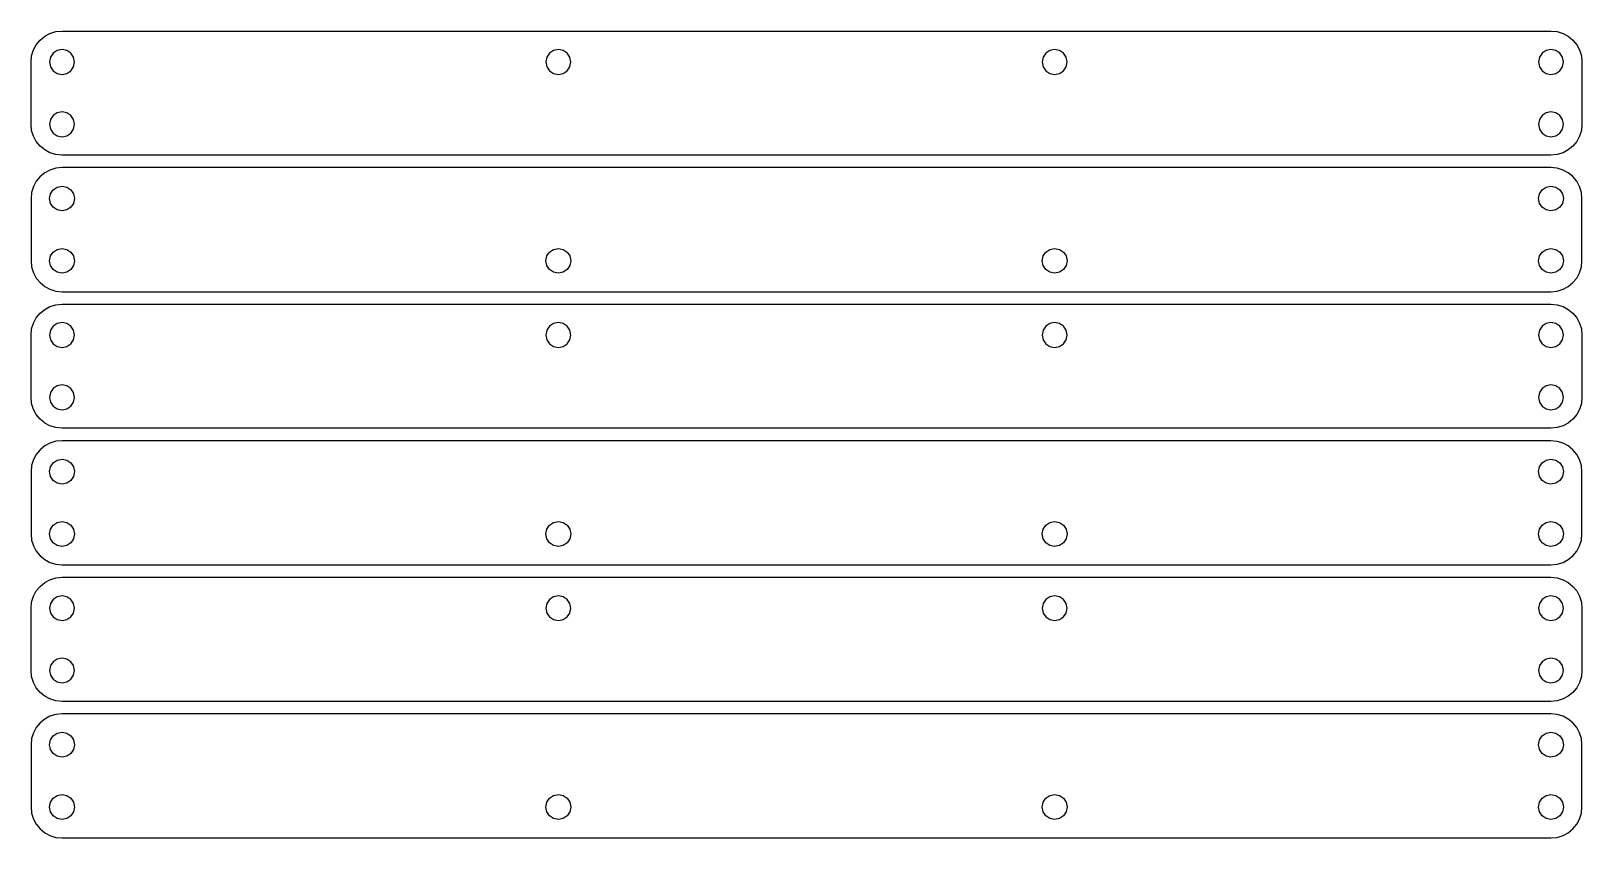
# Model space of a CAD drawing. Extents: x -2300 to 2026, y -6513 to 1502.
# Drawn here: x -2162.7 to -1912.7, y 213 to 343 of the extents above; entities that cross this region are included whole.
import ezdxf

# ---------------------------------------------------------------- set-up
doc = ezdxf.new("R2010")
doc.units = 0

msp = doc.modelspace()

# ---------------------------------------------------------------- linework, layer by layer
at = {"layer": 'Layer 1'}
for p, q in [((-2160.479156, 342.173558), (-2159.629624, 342.633565)), ((-2159.629624, 342.633565), (-2158.689853, 342.924101)), ((-2158.689853, 342.924101), (-2157.67965, 343.02535)), ((-2157.67965, 343.02535), (-1917.68, 343.025)), ((-1917.68, 343.025), (-1916.669797, 342.923751)), ((-1916.669797, 342.923751), (-1915.730026, 342.633215)), ((-1915.730026, 342.633215), (-1914.880494, 342.173208)), ((-2162.288252, 339.974865), (-2161.828277, 340.824392)), ((-2161.828277, 340.824392), (-2161.218642, 341.563895)), ((-2161.218642, 341.563895), (-2160.479156, 342.173558)), ((-2157.68, 340.04349), (-2158.458284, 339.886295)), ((-2156.901554, 339.886446), (-2157.68, 340.04349)), ((-2077.6796, 340.04349), (-2078.457966, 339.886295)), ((-2076.901154, 339.886446), (-2077.6796, 340.04349)), ((-1997.68, 340.04349), (-1998.458166, 339.886295)), ((-1996.901404, 339.886446), (-1997.68, 340.04349)), ((-1917.6799, 340.04349), (-1918.45811, 339.886295)), ((-1916.901304, 339.886446), (-1917.6799, 340.04349)), ((-1914.880494, 342.173208), (-1914.141007, 341.563545)), ((-1914.141007, 341.563545), (-1913.531373, 340.824042)), ((-1913.531373, 340.824042), (-1913.071398, 339.974515)), ((-2162.68035, 328.02556), (-2162.68, 338.025)), ((-2162.68, 338.025), (-2162.578762, 339.035129)), ((-2162.578762, 339.035129), (-2162.288252, 339.974865)), ((-2159.522228, 338.821912), (-2159.67945, 338.04351)), ((-2159.67945, 338.04351), (-2159.522375, 337.265148)), ((-2159.093766, 339.457638), (-2159.522228, 338.821912)), ((-2158.458284, 339.886295), (-2159.093766, 339.457638)), ((-2156.265736, 339.457837), (-2156.901554, 339.886446)), ((-2155.836987, 338.822061), (-2156.265736, 339.457837)), ((-2155.67975, 338.04351), (-2155.836987, 338.822061)), ((-2155.836841, 337.265035), (-2155.67975, 338.04351)), ((-2079.522275, 338.821912), (-2079.67958, 338.04351)), ((-2079.67958, 338.04351), (-2079.522422, 337.265148)), ((-2079.093631, 339.457638), (-2079.522275, 338.821912)), ((-2078.457966, 339.886295), (-2079.093631, 339.457638)), ((-2076.265336, 339.457837), (-2076.901154, 339.886446)), ((-2075.836587, 338.822061), (-2076.265336, 339.457837)), ((-2075.67935, 338.04351), (-2075.836587, 338.822061)), ((-2075.836441, 337.265035), (-2075.67935, 338.04351)), ((-1999.522081, 338.821912), (-1999.67919, 338.04351)), ((-1999.67919, 338.04351), (-1999.522156, 337.265148)), ((-1999.093632, 339.457638), (-1999.522081, 338.821912)), ((-1998.458166, 339.886295), (-1999.093632, 339.457638)), ((-1996.265508, 339.457837), (-1996.901404, 339.886446)), ((-1995.836731, 338.822061), (-1996.265508, 339.457837)), ((-1995.67949, 338.04351), (-1995.836731, 338.822061)), ((-1995.836579, 337.265035), (-1995.67949, 338.04351)), ((-1919.522314, 338.821912), (-1919.67962, 338.04351)), ((-1919.67962, 338.04351), (-1919.522466, 337.265148)), ((-1919.093696, 339.457638), (-1919.522314, 338.821912)), ((-1918.45811, 339.886295), (-1919.093696, 339.457638)), ((-1916.265408, 339.457837), (-1916.901304, 339.886446)), ((-1915.836631, 338.822061), (-1916.265408, 339.457837)), ((-1915.67939, 338.04351), (-1915.836631, 338.822061)), ((-1915.836479, 337.265035), (-1915.67939, 338.04351)), ((-1913.071398, 339.974515), (-1912.780888, 339.034779)), ((-1912.780888, 339.034779), (-1912.67965, 338.02465)), ((-1912.67965, 338.02465), (-1912.68, 328.025)), ((-2159.522375, 337.265148), (-2159.093961, 336.629511)), ((-2159.093961, 336.629511), (-2158.45843, 336.200944)), ((-2158.45843, 336.200944), (-2157.68, 336.04379)), ((-2157.68, 336.04379), (-2156.901409, 336.200907)), ((-2157.68, 336.04379), (-2157.68, 336.04379)), ((-2156.901409, 336.200907), (-2156.265541, 336.629412)), ((-2156.265541, 336.629412), (-2155.836841, 337.265035)), ((-2079.522422, 337.265148), (-2079.093827, 336.629511)), ((-2079.093827, 336.629511), (-2078.458113, 336.200944)), ((-2078.458113, 336.200944), (-2077.6796, 336.04379)), ((-2077.6796, 336.04379), (-2076.901009, 336.200907)), ((-2077.6796, 336.04379), (-2077.6796, 336.04379)), ((-2076.901009, 336.200907), (-2076.265141, 336.629412)), ((-2076.265141, 336.629412), (-2075.836441, 337.265035)), ((-1999.522156, 337.265148), (-1999.093833, 336.629511)), ((-1999.093833, 336.629511), (-1998.458391, 336.200944)), ((-1998.458391, 336.200944), (-1997.68, 336.04379)), ((-1997.68, 336.04379), (-1996.901253, 336.200907)), ((-1997.68, 336.04379), (-1997.68, 336.04379)), ((-1996.901253, 336.200907), (-1996.265306, 336.629412)), ((-1996.265306, 336.629412), (-1995.836579, 337.265035)), ((-1919.522466, 337.265148), (-1919.093899, 336.629511)), ((-1919.093899, 336.629511), (-1918.458263, 336.200944)), ((-1918.458263, 336.200944), (-1917.6799, 336.04379)), ((-1917.6799, 336.04379), (-1916.901153, 336.200907)), ((-1917.6799, 336.04379), (-1917.6799, 336.04379)), ((-1916.901153, 336.200907), (-1916.265206, 336.629412)), ((-1916.265206, 336.629412), (-1915.836479, 337.265035)), ((-2157.68, 330.00729), (-2158.458284, 329.850136)), ((-2156.901554, 329.850245), (-2157.68, 330.00729)), ((-1917.68, 330.00729), (-1918.45821, 329.850136)), ((-1916.901404, 329.850245), (-1917.68, 330.00729)), ((-2162.579101, 327.015465), (-2162.68035, 328.02556)), ((-2159.522228, 328.785933), (-2159.67945, 328.00757)), ((-2159.67945, 328.00757), (-2159.522375, 327.229094)), ((-2159.093766, 329.421569), (-2159.522228, 328.785933)), ((-2158.458284, 329.850136), (-2159.093766, 329.421569)), ((-2156.265736, 329.421666), (-2156.901554, 329.850245)), ((-2155.836987, 328.785969), (-2156.265736, 329.421666)), ((-2155.67975, 328.00757), (-2155.836987, 328.785969)), ((-2155.836841, 327.228945), (-2155.67975, 328.00757)), ((-1919.522414, 328.785933), (-1919.67972, 328.00757)), ((-1919.67972, 328.00757), (-1919.522566, 327.229094)), ((-1919.093796, 329.421569), (-1919.522414, 328.785933)), ((-1918.45821, 329.850136), (-1919.093796, 329.421569)), ((-1916.265508, 329.421666), (-1916.901404, 329.850245)), ((-1915.836731, 328.785969), (-1916.265508, 329.421666)), ((-1915.67949, 328.00757), (-1915.836731, 328.785969)), ((-1915.836579, 327.228945), (-1915.67949, 328.00757)), ((-1912.68, 328.025), (-1912.781238, 327.014905)), ((-2162.288565, 326.075819), (-2162.579101, 327.015465)), ((-2161.828558, 325.226418), (-2162.288565, 326.075819)), ((-2161.218895, 324.48706), (-2161.828558, 325.226418)), ((-2159.522375, 327.229094), (-2159.093961, 326.593441)), ((-2159.093961, 326.593441), (-2158.45843, 326.164858)), ((-2158.45843, 326.164858), (-2157.68, 326.00759)), ((-2157.68, 326.00759), (-2156.901409, 326.164711)), ((-2157.68, 326.00759), (-2157.68, 326.00759)), ((-2156.901409, 326.164711), (-2156.265541, 326.593244)), ((-2156.265541, 326.593244), (-2155.836841, 327.228945)), ((-1919.522566, 327.229094), (-1919.093999, 326.593441)), ((-1919.093999, 326.593441), (-1918.458363, 326.164858)), ((-1918.458363, 326.164858), (-1917.68, 326.00759)), ((-1917.68, 326.00759), (-1916.901253, 326.164711)), ((-1917.68, 326.00759), (-1917.68, 326.00759)), ((-1916.901253, 326.164711), (-1916.265306, 326.593244)), ((-1916.265306, 326.593244), (-1915.836579, 327.228945)), ((-1913.531723, 325.225858), (-1914.141358, 324.4865)), ((-1913.071748, 326.075259), (-1913.531723, 325.225858)), ((-1912.781238, 327.014905), (-1913.071748, 326.075259)), ((-2160.479392, 323.877542), (-2161.218895, 324.48706)), ((-2159.629865, 323.417661), (-2160.479392, 323.877542)), ((-2158.690129, 323.127215), (-2159.629865, 323.417661)), ((-2157.68, 323.026), (-2158.690129, 323.127215)), ((-1917.68035, 323.02544), (-2157.68, 323.026)), ((-1916.670147, 323.126655), (-1917.68035, 323.02544)), ((-1915.730376, 323.417101), (-1916.670147, 323.126655)), ((-1914.880844, 323.876982), (-1915.730376, 323.417101)), ((-1914.141358, 324.4865), (-1914.880844, 323.876982)), ((-2160.479392, 320.174458), (-2161.218895, 319.56494)), ((-2159.629865, 320.634339), (-2160.479392, 320.174458)), ((-2158.690129, 320.924785), (-2159.629865, 320.634339)), ((-2157.68, 321.026), (-2158.690129, 320.924785)), ((-1917.68035, 321.02556), (-2157.68, 321.026)), ((-1916.670147, 320.924345), (-1917.68035, 321.02556)), ((-1915.730376, 320.633899), (-1916.670147, 320.924345)), ((-1914.880844, 320.174018), (-1915.730376, 320.633899)), ((-1914.141358, 319.5645), (-1914.880844, 320.174018)), ((-2162.288565, 317.976181), (-2162.579101, 317.036535)), ((-2161.828558, 318.825582), (-2162.288565, 317.976181)), ((-2161.218895, 319.56494), (-2161.828558, 318.825582)), ((-2159.093961, 317.458559), (-2158.45843, 317.887142)), ((-2158.45843, 317.887142), (-2157.68, 318.04441)), ((-2157.68, 318.04441), (-2156.901409, 317.887289)), ((-2157.68, 318.04441), (-2157.68, 318.04441)), ((-2156.901409, 317.887289), (-2156.265541, 317.458756)), ((-1919.093999, 317.458559), (-1918.458363, 317.887142)), ((-1918.458363, 317.887142), (-1917.68, 318.04441)), ((-1917.68, 318.04441), (-1916.901253, 317.887289)), ((-1917.68, 318.04441), (-1917.68, 318.04441)), ((-1916.901253, 317.887289), (-1916.265306, 317.458756)), ((-1913.531723, 318.825142), (-1914.141358, 319.5645)), ((-1913.071748, 317.975741), (-1913.531723, 318.825142)), ((-1912.781238, 317.036095), (-1913.071748, 317.975741)), ((-2162.579101, 317.036535), (-2162.68035, 316.02644)), ((-2162.68035, 316.02644), (-2162.68, 306.026)), ((-2159.67945, 316.04443), (-2159.522375, 316.822906)), ((-2159.522228, 315.266067), (-2159.67945, 316.04443)), ((-2159.522375, 316.822906), (-2159.093961, 317.458559)), ((-2159.093766, 314.630431), (-2159.522228, 315.266067)), ((-2155.836987, 315.266031), (-2156.265736, 314.630334)), ((-2156.265541, 317.458756), (-2155.836841, 316.823055)), ((-2155.67975, 316.04443), (-2155.836987, 315.266031)), ((-2155.836841, 316.823055), (-2155.67975, 316.04443)), ((-1919.67972, 316.04443), (-1919.522566, 316.822906)), ((-1919.522414, 315.266067), (-1919.67972, 316.04443)), ((-1919.522566, 316.822906), (-1919.093999, 317.458559)), ((-1919.093796, 314.630431), (-1919.522414, 315.266067)), ((-1915.836731, 315.266031), (-1916.265508, 314.630334)), ((-1916.265306, 317.458756), (-1915.836579, 316.823055)), ((-1915.67949, 316.04443), (-1915.836731, 315.266031)), ((-1915.836579, 316.823055), (-1915.67949, 316.04443)), ((-1912.68, 316.026), (-1912.781238, 317.036095)), ((-1912.67965, 306.02635), (-1912.68, 316.026)), ((-2158.458284, 314.201864), (-2159.093766, 314.630431)), ((-2157.68, 314.04471), (-2158.458284, 314.201864)), ((-2156.901554, 314.201755), (-2157.68, 314.04471)), ((-2156.265736, 314.630334), (-2156.901554, 314.201755)), ((-1918.45821, 314.201864), (-1919.093796, 314.630431)), ((-1917.68, 314.04471), (-1918.45821, 314.201864)), ((-1916.901404, 314.201755), (-1917.68, 314.04471)), ((-1916.265508, 314.630334), (-1916.901404, 314.201755)), ((-2159.093961, 307.422489), (-2158.45843, 307.851056)), ((-2158.45843, 307.851056), (-2157.68, 308.00821)), ((-2157.68, 308.00821), (-2156.901409, 307.851093)), ((-2157.68, 308.00821), (-2157.68, 308.00821)), ((-2156.901409, 307.851093), (-2156.265541, 307.422589)), ((-2079.093827, 307.422489), (-2078.458113, 307.851056)), ((-2078.458113, 307.851056), (-2077.6796, 308.00821)), ((-2077.6796, 308.00821), (-2076.901009, 307.851093)), ((-2077.6796, 308.00821), (-2077.6796, 308.00821)), ((-2076.901009, 307.851093), (-2076.265141, 307.422589)), ((-1999.093833, 307.422489), (-1998.458391, 307.851056)), ((-1998.458391, 307.851056), (-1997.68, 308.00821)), ((-1997.68, 308.00821), (-1996.901253, 307.851093)), ((-1997.68, 308.00821), (-1997.68, 308.00821)), ((-1996.901253, 307.851093), (-1996.265306, 307.422589)), ((-1919.093899, 307.422489), (-1918.458263, 307.851056)), ((-1918.458263, 307.851056), (-1917.6799, 308.00821)), ((-1917.6799, 308.00821), (-1916.901153, 307.851093)), ((-1917.6799, 308.00821), (-1917.6799, 308.00821)), ((-1916.901153, 307.851093), (-1916.265206, 307.422589)), ((-2162.68, 306.026), (-2162.578762, 305.015871)), ((-2162.578762, 305.015871), (-2162.288252, 304.076135)), ((-2159.67945, 306.00849), (-2159.522375, 306.786852)), ((-2159.522228, 305.230088), (-2159.67945, 306.00849)), ((-2159.522375, 306.786852), (-2159.093961, 307.422489)), ((-2159.093766, 304.594362), (-2159.522228, 305.230088)), ((-2155.836987, 305.229939), (-2156.265736, 304.594163)), ((-2156.265541, 307.422589), (-2155.836841, 306.786965)), ((-2155.67975, 306.00849), (-2155.836987, 305.229939)), ((-2155.836841, 306.786965), (-2155.67975, 306.00849)), ((-2079.67958, 306.00849), (-2079.522422, 306.786852)), ((-2079.522275, 305.230088), (-2079.67958, 306.00849)), ((-2079.522422, 306.786852), (-2079.093827, 307.422489)), ((-2079.093631, 304.594362), (-2079.522275, 305.230088)), ((-2075.836587, 305.229939), (-2076.265336, 304.594163)), ((-2076.265141, 307.422589), (-2075.836441, 306.786965)), ((-2075.67935, 306.00849), (-2075.836587, 305.229939)), ((-2075.836441, 306.786965), (-2075.67935, 306.00849)), ((-1999.67919, 306.00849), (-1999.522156, 306.786852)), ((-1999.522081, 305.230088), (-1999.67919, 306.00849)), ((-1999.522156, 306.786852), (-1999.093833, 307.422489)), ((-1999.093632, 304.594362), (-1999.522081, 305.230088)), ((-1995.836731, 305.229939), (-1996.265508, 304.594163)), ((-1996.265306, 307.422589), (-1995.836579, 306.786965)), ((-1995.67949, 306.00849), (-1995.836731, 305.229939)), ((-1995.836579, 306.786965), (-1995.67949, 306.00849)), ((-1919.67962, 306.00849), (-1919.522466, 306.786852)), ((-1919.522314, 305.230088), (-1919.67962, 306.00849)), ((-1919.522466, 306.786852), (-1919.093899, 307.422489)), ((-1919.093696, 304.594362), (-1919.522314, 305.230088)), ((-1915.836631, 305.229939), (-1916.265408, 304.594163)), ((-1916.265206, 307.422589), (-1915.836479, 306.786965)), ((-1915.67939, 306.00849), (-1915.836631, 305.229939)), ((-1915.836479, 306.786965), (-1915.67939, 306.00849)), ((-1913.071398, 304.076485), (-1912.780888, 305.016221)), ((-1912.780888, 305.016221), (-1912.67965, 306.02635)), ((-2162.288252, 304.076135), (-2161.828277, 303.226608)), ((-2161.828277, 303.226608), (-2161.218642, 302.487105)), ((-2158.458284, 304.165705), (-2159.093766, 304.594362)), ((-2157.68, 304.00851), (-2158.458284, 304.165705)), ((-2156.901554, 304.165554), (-2157.68, 304.00851)), ((-2156.265736, 304.594163), (-2156.901554, 304.165554)), ((-2078.457966, 304.165705), (-2079.093631, 304.594362)), ((-2077.6796, 304.00851), (-2078.457966, 304.165705)), ((-2076.901154, 304.165554), (-2077.6796, 304.00851)), ((-2076.265336, 304.594163), (-2076.901154, 304.165554)), ((-1998.458166, 304.165705), (-1999.093632, 304.594362)), ((-1997.68, 304.00851), (-1998.458166, 304.165705)), ((-1996.901404, 304.165554), (-1997.68, 304.00851)), ((-1996.265508, 304.594163), (-1996.901404, 304.165554)), ((-1918.45811, 304.165705), (-1919.093696, 304.594362)), ((-1917.6799, 304.00851), (-1918.45811, 304.165705)), ((-1916.901304, 304.165554), (-1917.6799, 304.00851)), ((-1916.265408, 304.594163), (-1916.901304, 304.165554)), ((-1914.141007, 302.487455), (-1913.531373, 303.226958)), ((-1913.531373, 303.226958), (-1913.071398, 304.076485)), ((-2161.218642, 302.487105), (-2160.479156, 301.877442)), ((-2160.479156, 301.877442), (-2159.629624, 301.417435)), ((-2159.629624, 301.417435), (-2158.689853, 301.126899)), ((-2158.689853, 301.126899), (-2157.67965, 301.02565)), ((-2157.67965, 301.02565), (-1917.68, 301.026)), ((-1917.68, 301.026), (-1916.669797, 301.127249)), ((-1916.669797, 301.127249), (-1915.730026, 301.417785)), ((-1915.730026, 301.417785), (-1914.880494, 301.877792)), ((-1914.880494, 301.877792), (-1914.141007, 302.487455)), ((-2161.828277, 296.824392), (-2161.218642, 297.563895)), ((-2161.218642, 297.563895), (-2160.479156, 298.173558)), ((-2160.479156, 298.173558), (-2159.629624, 298.633565)), ((-2159.629624, 298.633565), (-2158.689853, 298.924101)), ((-2158.689853, 298.924101), (-2157.67965, 299.02535)), ((-2157.67965, 299.02535), (-1917.68, 299.026)), ((-1917.68, 299.026), (-1916.669797, 298.924751)), ((-1916.669797, 298.924751), (-1915.730026, 298.634215)), ((-1915.730026, 298.634215), (-1914.880494, 298.174208)), ((-1914.880494, 298.174208), (-1914.141007, 297.564545)), ((-1914.141007, 297.564545), (-1913.531373, 296.825042)), ((-2162.68, 294.025), (-2162.578762, 295.035129)), ((-2162.578762, 295.035129), (-2162.288252, 295.974865)), ((-2162.288252, 295.974865), (-2161.828277, 296.824392)), ((-2159.093766, 295.457638), (-2159.522228, 294.821912)), ((-2158.458284, 295.886295), (-2159.093766, 295.457638)), ((-2157.68, 296.04349), (-2158.458284, 295.886295)), ((-2156.901554, 295.886446), (-2157.68, 296.04349)), ((-2156.265736, 295.457837), (-2156.901554, 295.886446)), ((-2155.836987, 294.822061), (-2156.265736, 295.457837)), ((-2079.093631, 295.457638), (-2079.522275, 294.821912)), ((-2078.457966, 295.886295), (-2079.093631, 295.457638)), ((-2077.6796, 296.04349), (-2078.457966, 295.886295)), ((-2076.901154, 295.886446), (-2077.6796, 296.04349)), ((-2076.265336, 295.457837), (-2076.901154, 295.886446)), ((-2075.836587, 294.822061), (-2076.265336, 295.457837)), ((-1999.093734, 295.457638), (-1999.522119, 294.821912)), ((-1998.45828, 295.886295), (-1999.093734, 295.457638)), ((-1997.68, 296.04349), (-1998.45828, 295.886295)), ((-1996.901404, 295.886446), (-1997.68, 296.04349)), ((-1996.265508, 295.457837), (-1996.901404, 295.886446)), ((-1995.836731, 294.822061), (-1996.265508, 295.457837)), ((-1919.093797, 295.457638), (-1919.522428, 294.821912)), ((-1918.458148, 295.886295), (-1919.093797, 295.457638)), ((-1917.6799, 296.04349), (-1918.458148, 295.886295)), ((-1916.901304, 295.886446), (-1917.6799, 296.04349)), ((-1916.265408, 295.457837), (-1916.901304, 295.886446)), ((-1915.836631, 294.822061), (-1916.265408, 295.457837)), ((-1913.531373, 296.825042), (-1913.071398, 295.975515)), ((-1913.071398, 295.975515), (-1912.780888, 295.035779)), ((-1912.780888, 295.035779), (-1912.67965, 294.02565)), ((-2162.68035, 284.02556), (-2162.68, 294.025)), ((-2159.522228, 294.821912), (-2159.67945, 294.04351)), ((-2159.67945, 294.04351), (-2159.522375, 293.265148)), ((-2159.522375, 293.265148), (-2159.093961, 292.629511)), ((-2159.093961, 292.629511), (-2158.45843, 292.200944)), ((-2156.901409, 292.200907), (-2156.265541, 292.629412)), ((-2156.265541, 292.629412), (-2155.836841, 293.265035)), ((-2155.67975, 294.04351), (-2155.836987, 294.822061)), ((-2155.836841, 293.265035), (-2155.67975, 294.04351)), ((-2079.522275, 294.821912), (-2079.67958, 294.04351)), ((-2079.67958, 294.04351), (-2079.522422, 293.265148)), ((-2079.522422, 293.265148), (-2079.093827, 292.629511)), ((-2079.093827, 292.629511), (-2078.458113, 292.200944)), ((-2076.901009, 292.200907), (-2076.265141, 292.629412)), ((-2076.265141, 292.629412), (-2075.836441, 293.265035)), ((-2075.67935, 294.04351), (-2075.836587, 294.822061)), ((-2075.836441, 293.265035), (-2075.67935, 294.04351)), ((-1999.522119, 294.821912), (-1999.67919, 294.04351)), ((-1999.67919, 294.04351), (-1999.522156, 293.265148)), ((-1999.522156, 293.265148), (-1999.093833, 292.629511)), ((-1999.093833, 292.629511), (-1998.458391, 292.200944)), ((-1996.901291, 292.200907), (-1996.265407, 292.629412)), ((-1996.265407, 292.629412), (-1995.836693, 293.265035)), ((-1995.67949, 294.04351), (-1995.836731, 294.822061)), ((-1995.836693, 293.265035), (-1995.67949, 294.04351)), ((-1919.522428, 294.821912), (-1919.67962, 294.04351)), ((-1919.67962, 294.04351), (-1919.522466, 293.265148)), ((-1919.522466, 293.265148), (-1919.093899, 292.629511)), ((-1919.093899, 292.629511), (-1918.458263, 292.200944)), ((-1916.901153, 292.200907), (-1916.265206, 292.629412)), ((-1916.265206, 292.629412), (-1915.836479, 293.265035)), ((-1915.67939, 294.04351), (-1915.836631, 294.822061)), ((-1915.836479, 293.265035), (-1915.67939, 294.04351)), ((-1912.67965, 294.02565), (-1912.68, 284.025)), ((-2158.45843, 292.200944), (-2157.68, 292.04379)), ((-2157.68, 292.04379), (-2156.901409, 292.200907)), ((-2157.68, 292.04379), (-2157.68, 292.04379)), ((-2078.458113, 292.200944), (-2077.6796, 292.04379)), ((-2077.6796, 292.04379), (-2076.901009, 292.200907)), ((-2077.6796, 292.04379), (-2077.6796, 292.04379)), ((-1998.458391, 292.200944), (-1997.68, 292.04379)), ((-1997.68, 292.04379), (-1996.901291, 292.200907)), ((-1997.68, 292.04379), (-1997.68, 292.04379)), ((-1918.458263, 292.200944), (-1917.6799, 292.04379)), ((-1917.6799, 292.04379), (-1916.901153, 292.200907)), ((-1917.6799, 292.04379), (-1917.6799, 292.04379)), ((-2159.093766, 285.421569), (-2159.522228, 284.785933)), ((-2158.458284, 285.850136), (-2159.093766, 285.421569)), ((-2157.68, 286.00729), (-2158.458284, 285.850136)), ((-2156.901554, 285.850245), (-2157.68, 286.00729)), ((-2156.265736, 285.421666), (-2156.901554, 285.850245)), ((-2155.836987, 284.785969), (-2156.265736, 285.421666)), ((-1919.093897, 285.421569), (-1919.522528, 284.785933)), ((-1918.458248, 285.850136), (-1919.093897, 285.421569)), ((-1917.68, 286.00729), (-1918.458248, 285.850136)), ((-1916.901404, 285.850245), (-1917.68, 286.00729)), ((-1916.265508, 285.421666), (-1916.901404, 285.850245)), ((-1915.836731, 284.785969), (-1916.265508, 285.421666)), ((-2162.579112, 283.015465), (-2162.68035, 284.02556)), ((-2162.288602, 282.075819), (-2162.579112, 283.015465)), ((-2159.522228, 284.785933), (-2159.67945, 284.00757)), ((-2159.67945, 284.00757), (-2159.522375, 283.229094)), ((-2159.522375, 283.229094), (-2159.093961, 282.593441)), ((-2159.093961, 282.593441), (-2158.45843, 282.164858)), ((-2156.901409, 282.164711), (-2156.265541, 282.593244)), ((-2156.265541, 282.593244), (-2155.836841, 283.228945)), ((-2155.67975, 284.00757), (-2155.836987, 284.785969)), ((-2155.836841, 283.228945), (-2155.67975, 284.00757)), ((-1919.522528, 284.785933), (-1919.67972, 284.00757)), ((-1919.67972, 284.00757), (-1919.522566, 283.229094)), ((-1919.522566, 283.229094), (-1919.093999, 282.593441)), ((-1919.093999, 282.593441), (-1918.458363, 282.164858)), ((-1916.901253, 282.164711), (-1916.265306, 282.593244)), ((-1916.265306, 282.593244), (-1915.836579, 283.228945)), ((-1915.67949, 284.00757), (-1915.836731, 284.785969)), ((-1915.836579, 283.228945), (-1915.67949, 284.00757)), ((-1912.781238, 283.014905), (-1913.071748, 282.075259)), ((-1912.68, 284.025), (-1912.781238, 283.014905)), ((-2161.828627, 281.226418), (-2162.288602, 282.075819)), ((-2161.218992, 280.48706), (-2161.828627, 281.226418)), ((-2160.479506, 279.877542), (-2161.218992, 280.48706)), ((-2158.45843, 282.164858), (-2157.68, 282.00759)), ((-2157.68, 282.00759), (-2156.901409, 282.164711)), ((-2157.68, 282.00759), (-2157.68, 282.00759)), ((-1918.458363, 282.164858), (-1917.68, 282.00759)), ((-1917.68, 282.00759), (-1916.901253, 282.164711)), ((-1917.68, 282.00759), (-1917.68, 282.00759)), ((-1914.141358, 280.4865), (-1914.880844, 279.876982)), ((-1913.531723, 281.225858), (-1914.141358, 280.4865)), ((-1913.071748, 282.075259), (-1913.531723, 281.225858)), ((-2159.629974, 279.417661), (-2160.479506, 279.877542)), ((-2158.690203, 279.127215), (-2159.629974, 279.417661)), ((-2157.68, 279.026), (-2158.690203, 279.127215)), ((-1917.68035, 279.02544), (-2157.68, 279.026)), ((-1916.670147, 279.126655), (-1917.68035, 279.02544)), ((-1915.730376, 279.417101), (-1916.670147, 279.126655)), ((-1914.880844, 279.876982), (-1915.730376, 279.417101)), ((-2161.218992, 275.56494), (-2161.828627, 274.825582)), ((-2160.479506, 276.174458), (-2161.218992, 275.56494)), ((-2159.629974, 276.634339), (-2160.479506, 276.174458)), ((-2158.690203, 276.924785), (-2159.629974, 276.634339)), ((-2157.68, 277.026), (-2158.690203, 276.924785)), ((-1917.68035, 277.02556), (-2157.68, 277.026)), ((-1916.670147, 276.924345), (-1917.68035, 277.02556)), ((-1915.730376, 276.633899), (-1916.670147, 276.924345)), ((-1914.880844, 276.174018), (-1915.730376, 276.633899)), ((-1914.141358, 275.5645), (-1914.880844, 276.174018)), ((-1913.531723, 274.825142), (-1914.141358, 275.5645)), ((-2162.579112, 273.036535), (-2162.68035, 272.02644)), ((-2162.288602, 273.976181), (-2162.579112, 273.036535)), ((-2161.828627, 274.825582), (-2162.288602, 273.976181)), ((-2159.67945, 272.04443), (-2159.522375, 272.822906)), ((-2159.522375, 272.822906), (-2159.093961, 273.458559)), ((-2159.093961, 273.458559), (-2158.45843, 273.887142)), ((-2158.45843, 273.887142), (-2157.68, 274.04441)), ((-2157.68, 274.04441), (-2156.901409, 273.887289)), ((-2157.68, 274.04441), (-2157.68, 274.04441)), ((-2156.901409, 273.887289), (-2156.265541, 273.458756)), ((-2156.265541, 273.458756), (-2155.836841, 272.823055)), ((-2155.836841, 272.823055), (-2155.67975, 272.04443)), ((-1919.67972, 272.04443), (-1919.522566, 272.822906)), ((-1919.522566, 272.822906), (-1919.093999, 273.458559)), ((-1919.093999, 273.458559), (-1918.458363, 273.887142)), ((-1918.458363, 273.887142), (-1917.68, 274.04441)), ((-1917.68, 274.04441), (-1916.901253, 273.887289)), ((-1917.68, 274.04441), (-1917.68, 274.04441)), ((-1916.901253, 273.887289), (-1916.265306, 273.458756)), ((-1916.265306, 273.458756), (-1915.836579, 272.823055)), ((-1915.836579, 272.823055), (-1915.67949, 272.04443)), ((-1913.071748, 273.975741), (-1913.531723, 274.825142)), ((-1912.781238, 273.036095), (-1913.071748, 273.975741)), ((-1912.68, 272.026), (-1912.781238, 273.036095)), ((-2162.68035, 272.02644), (-2162.68, 262.026)), ((-2159.522228, 271.266067), (-2159.67945, 272.04443)), ((-2159.093766, 270.630431), (-2159.522228, 271.266067)), ((-2158.458284, 270.201864), (-2159.093766, 270.630431)), ((-2157.68, 270.04471), (-2158.458284, 270.201864)), ((-2156.901554, 270.201755), (-2157.68, 270.04471)), ((-2156.265736, 270.630334), (-2156.901554, 270.201755)), ((-2155.836987, 271.266031), (-2156.265736, 270.630334)), ((-2155.67975, 272.04443), (-2155.836987, 271.266031)), ((-1919.522528, 271.266067), (-1919.67972, 272.04443)), ((-1919.093897, 270.630431), (-1919.522528, 271.266067)), ((-1918.458248, 270.201864), (-1919.093897, 270.630431)), ((-1917.68, 270.04471), (-1918.458248, 270.201864)), ((-1916.901404, 270.201755), (-1917.68, 270.04471)), ((-1916.265508, 270.630334), (-1916.901404, 270.201755)), ((-1915.836731, 271.266031), (-1916.265508, 270.630334)), ((-1915.67949, 272.04443), (-1915.836731, 271.266031)), ((-1912.67965, 262.02635), (-1912.68, 272.026)), ((-2159.67945, 262.00849), (-2159.522375, 262.786852)), ((-2159.522375, 262.786852), (-2159.093961, 263.422489)), ((-2159.093961, 263.422489), (-2158.45843, 263.851056)), ((-2158.45843, 263.851056), (-2157.68, 264.00821)), ((-2157.68, 264.00821), (-2156.901409, 263.851093)), ((-2157.68, 264.00821), (-2157.68, 264.00821)), ((-2156.901409, 263.851093), (-2156.265541, 263.422589)), ((-2156.265541, 263.422589), (-2155.836841, 262.786965)), ((-2155.836841, 262.786965), (-2155.67975, 262.00849)), ((-2079.67958, 262.00849), (-2079.522422, 262.786852)), ((-2079.522422, 262.786852), (-2079.093827, 263.422489)), ((-2079.093827, 263.422489), (-2078.458113, 263.851056)), ((-2078.458113, 263.851056), (-2077.6796, 264.00821)), ((-2077.6796, 264.00821), (-2076.901009, 263.851093)), ((-2077.6796, 264.00821), (-2077.6796, 264.00821)), ((-2076.901009, 263.851093), (-2076.265141, 263.422589)), ((-2076.265141, 263.422589), (-2075.836441, 262.786965)), ((-2075.836441, 262.786965), (-2075.67935, 262.00849)), ((-1999.67919, 262.00849), (-1999.522156, 262.786852)), ((-1999.522156, 262.786852), (-1999.093833, 263.422489)), ((-1999.093833, 263.422489), (-1998.458391, 263.851056)), ((-1998.458391, 263.851056), (-1997.68, 264.00821)), ((-1997.68, 264.00821), (-1996.901291, 263.851093)), ((-1997.68, 264.00821), (-1997.68, 264.00821)), ((-1996.901291, 263.851093), (-1996.265407, 263.422589)), ((-1996.265407, 263.422589), (-1995.836693, 262.786965)), ((-1995.836693, 262.786965), (-1995.67949, 262.00849)), ((-1919.67962, 262.00849), (-1919.522466, 262.786852)), ((-1919.522466, 262.786852), (-1919.093899, 263.422489)), ((-1919.093899, 263.422489), (-1918.458263, 263.851056)), ((-1918.458263, 263.851056), (-1917.6799, 264.00821)), ((-1917.6799, 264.00821), (-1916.901153, 263.851093)), ((-1917.6799, 264.00821), (-1917.6799, 264.00821)), ((-1916.901153, 263.851093), (-1916.265206, 263.422589)), ((-1916.265206, 263.422589), (-1915.836479, 262.786965)), ((-1915.836479, 262.786965), (-1915.67939, 262.00849)), ((-2162.68, 262.026), (-2162.578762, 261.015871)), ((-2162.578762, 261.015871), (-2162.288252, 260.076135)), ((-2162.288252, 260.076135), (-2161.828277, 259.226608)), ((-2159.522228, 261.230088), (-2159.67945, 262.00849)), ((-2159.093766, 260.594362), (-2159.522228, 261.230088)), ((-2158.458284, 260.165705), (-2159.093766, 260.594362)), ((-2157.68, 260.00851), (-2158.458284, 260.165705)), ((-2156.901554, 260.165554), (-2157.68, 260.00851)), ((-2156.265736, 260.594163), (-2156.901554, 260.165554)), ((-2155.836987, 261.229939), (-2156.265736, 260.594163)), ((-2155.67975, 262.00849), (-2155.836987, 261.229939)), ((-2079.522275, 261.230088), (-2079.67958, 262.00849)), ((-2079.093631, 260.594362), (-2079.522275, 261.230088)), ((-2078.457966, 260.165705), (-2079.093631, 260.594362)), ((-2077.6796, 260.00851), (-2078.457966, 260.165705)), ((-2076.901154, 260.165554), (-2077.6796, 260.00851)), ((-2076.265336, 260.594163), (-2076.901154, 260.165554)), ((-2075.836587, 261.229939), (-2076.265336, 260.594163)), ((-2075.67935, 262.00849), (-2075.836587, 261.229939)), ((-1999.522119, 261.230088), (-1999.67919, 262.00849)), ((-1999.093734, 260.594362), (-1999.522119, 261.230088)), ((-1998.45828, 260.165705), (-1999.093734, 260.594362)), ((-1997.68, 260.00851), (-1998.45828, 260.165705)), ((-1996.901404, 260.165554), (-1997.68, 260.00851)), ((-1996.265508, 260.594163), (-1996.901404, 260.165554)), ((-1995.836731, 261.229939), (-1996.265508, 260.594163)), ((-1995.67949, 262.00849), (-1995.836731, 261.229939)), ((-1919.522428, 261.230088), (-1919.67962, 262.00849)), ((-1919.093797, 260.594362), (-1919.522428, 261.230088)), ((-1918.458148, 260.165705), (-1919.093797, 260.594362)), ((-1917.6799, 260.00851), (-1918.458148, 260.165705)), ((-1916.901304, 260.165554), (-1917.6799, 260.00851)), ((-1916.265408, 260.594163), (-1916.901304, 260.165554)), ((-1915.836631, 261.229939), (-1916.265408, 260.594163)), ((-1915.67939, 262.00849), (-1915.836631, 261.229939)), ((-1913.531373, 259.226958), (-1913.071398, 260.076485)), ((-1913.071398, 260.076485), (-1912.780888, 261.016221)), ((-1912.780888, 261.016221), (-1912.67965, 262.02635)), ((-2161.828277, 259.226608), (-2161.218642, 258.487105)), ((-2161.218642, 258.487105), (-2160.479156, 257.877442)), ((-2160.479156, 257.877442), (-2159.629624, 257.417435)), ((-1915.730026, 257.417785), (-1914.880494, 257.877792)), ((-1914.880494, 257.877792), (-1914.141007, 258.487455)), ((-1914.141007, 258.487455), (-1913.531373, 259.226958)), ((-2159.629624, 257.417435), (-2158.689853, 257.126899)), ((-2158.689853, 257.126899), (-2157.67965, 257.02565)), ((-2158.689853, 254.924101), (-2157.67965, 255.02535)), ((-2157.67965, 257.02565), (-1917.68, 257.026)), ((-2157.67965, 255.02535), (-1917.68, 255.025)), ((-1917.68, 257.026), (-1916.669797, 257.127249)), ((-1917.68, 255.025), (-1916.669797, 254.923751)), ((-1916.669797, 257.127249), (-1915.730026, 257.417785)), ((-2162.288252, 251.974865), (-2161.828277, 252.824392)), ((-2161.828277, 252.824392), (-2161.218642, 253.563895)), ((-2161.218642, 253.563895), (-2160.479156, 254.173558)), ((-2160.479156, 254.173558), (-2159.629624, 254.633565)), ((-2159.629624, 254.633565), (-2158.689853, 254.924101)), ((-1916.669797, 254.923751), (-1915.730026, 254.633215)), ((-1915.730026, 254.633215), (-1914.880494, 254.173208)), ((-1914.880494, 254.173208), (-1914.141007, 253.563545)), ((-1914.141007, 253.563545), (-1913.531373, 252.824042)), ((-1913.531373, 252.824042), (-1913.071398, 251.974515)), ((-2162.68035, 240.02556), (-2162.68, 250.025)), ((-2162.68, 250.025), (-2162.578762, 251.035129)), ((-2162.578762, 251.035129), (-2162.288252, 251.974865)), ((-2159.522228, 250.821912), (-2159.67945, 250.04351)), ((-2159.67945, 250.04351), (-2159.522375, 249.265148)), ((-2159.093766, 251.457638), (-2159.522228, 250.821912)), ((-2158.458284, 251.886295), (-2159.093766, 251.457638)), ((-2157.68, 252.04349), (-2158.458284, 251.886295)), ((-2156.901554, 251.886446), (-2157.68, 252.04349)), ((-2156.265736, 251.457838), (-2156.901554, 251.886446)), ((-2155.836987, 250.822061), (-2156.265736, 251.457838)), ((-2155.67975, 250.04351), (-2155.836987, 250.822061)), ((-2155.836841, 249.265035), (-2155.67975, 250.04351)), ((-2079.522314, 250.821912), (-2079.67962, 250.04351)), ((-2079.67962, 250.04351), (-2079.522466, 249.265148)), ((-2079.093696, 251.457638), (-2079.522314, 250.821912)), ((-2078.45811, 251.886295), (-2079.093696, 251.457638)), ((-2077.6799, 252.04349), (-2078.45811, 251.886295)), ((-2076.901304, 251.886446), (-2077.6799, 252.04349)), ((-2076.265408, 251.457838), (-2076.901304, 251.886446)), ((-2075.836631, 250.822061), (-2076.265408, 251.457838)), ((-2075.67939, 250.04351), (-2075.836631, 250.822061)), ((-2075.836479, 249.265035), (-2075.67939, 250.04351)), ((-1999.522328, 250.821912), (-1999.67955, 250.04351)), ((-1999.67955, 250.04351), (-1999.522475, 249.265148)), ((-1999.093866, 251.457638), (-1999.522328, 250.821912)), ((-1998.458384, 251.886295), (-1999.093866, 251.457638)), ((-1997.6801, 252.04349), (-1998.458384, 251.886295)), ((-1996.901504, 251.886446), (-1997.6801, 252.04349)), ((-1996.265608, 251.457838), (-1996.901504, 251.886446)), ((-1995.836831, 250.822061), (-1996.265608, 251.457838)), ((-1995.67959, 250.04351), (-1995.836831, 250.822061)), ((-1995.836793, 249.265035), (-1995.67959, 250.04351)), ((-1919.522528, 250.821912), (-1919.67972, 250.04351)), ((-1919.67972, 250.04351), (-1919.522603, 249.265148)), ((-1919.093897, 251.457638), (-1919.522528, 250.821912)), ((-1918.458248, 251.886295), (-1919.093897, 251.457638)), ((-1917.68, 252.04349), (-1918.458248, 251.886295)), ((-1916.901404, 251.886446), (-1917.68, 252.04349)), ((-1916.265508, 251.457838), (-1916.901404, 251.886446)), ((-1915.836731, 250.822061), (-1916.265508, 251.457838)), ((-1915.67949, 250.04351), (-1915.836731, 250.822061)), ((-1915.836579, 249.265035), (-1915.67949, 250.04351)), ((-1913.071398, 251.974515), (-1912.780888, 251.034779)), ((-1912.780888, 251.034779), (-1912.67965, 250.02465)), ((-1912.67965, 250.02465), (-1912.68, 240.025)), ((-2159.522375, 249.265148), (-2159.093961, 248.629511)), ((-2159.093961, 248.629511), (-2158.45843, 248.200944)), ((-2158.45843, 248.200944), (-2157.68, 248.04379)), ((-2157.68, 248.04379), (-2156.901409, 248.200907)), ((-2157.68, 248.04379), (-2157.68, 248.04379)), ((-2156.901409, 248.200907), (-2156.265541, 248.629412)), ((-2156.265541, 248.629412), (-2155.836841, 249.265035)), ((-2079.522466, 249.265148), (-2079.093899, 248.629511)), ((-2079.093899, 248.629511), (-2078.458263, 248.200944)), ((-2078.458263, 248.200944), (-2077.6799, 248.04379)), ((-2077.6799, 248.04379), (-2076.901153, 248.200907)), ((-2077.6799, 248.04379), (-2077.6799, 248.04379)), ((-2076.901153, 248.200907), (-2076.265206, 248.629412)), ((-2076.265206, 248.629412), (-2075.836479, 249.265035)), ((-1999.522475, 249.265148), (-1999.094061, 248.629511)), ((-1999.094061, 248.629511), (-1998.45853, 248.200944)), ((-1998.45853, 248.200944), (-1997.6801, 248.04379)), ((-1997.6801, 248.04379), (-1996.901391, 248.200907)), ((-1997.6801, 248.04379), (-1997.6801, 248.04379)), ((-1996.901391, 248.200907), (-1996.265507, 248.629412)), ((-1996.265507, 248.629412), (-1995.836793, 249.265035)), ((-1919.522603, 249.265148), (-1919.094098, 248.629511)), ((-1919.094098, 248.629511), (-1918.458475, 248.200944)), ((-1918.458475, 248.200944), (-1917.68, 248.04379)), ((-1917.68, 248.04379), (-1916.901253, 248.200907)), ((-1917.68, 248.04379), (-1917.68, 248.04379)), ((-1916.901253, 248.200907), (-1916.265306, 248.629412)), ((-1916.265306, 248.629412), (-1915.836579, 249.265035)), ((-2162.579112, 239.015465), (-2162.68035, 240.02556)), ((-2159.522228, 240.785933), (-2159.67945, 240.00757)), ((-2159.67945, 240.00757), (-2159.522375, 239.229094)), ((-2159.093766, 241.421569), (-2159.522228, 240.785933)), ((-2158.458284, 241.850136), (-2159.093766, 241.421569)), ((-2157.68, 242.00729), (-2158.458284, 241.850136)), ((-2156.901554, 241.850245), (-2157.68, 242.00729)), ((-2156.265736, 241.421666), (-2156.901554, 241.850245)), ((-2155.836987, 240.785969), (-2156.265736, 241.421666)), ((-2155.67975, 240.00757), (-2155.836987, 240.785969)), ((-2155.836841, 239.228945), (-2155.67975, 240.00757)), ((-1919.522528, 240.785933), (-1919.67972, 240.00757)), ((-1919.67972, 240.00757), (-1919.522603, 239.229094)), ((-1919.093897, 241.421569), (-1919.522528, 240.785933)), ((-1918.458248, 241.850136), (-1919.093897, 241.421569)), ((-1917.68, 242.00729), (-1918.458248, 241.850136)), ((-1916.901404, 241.850245), (-1917.68, 242.00729)), ((-1916.265508, 241.421666), (-1916.901404, 241.850245)), ((-1915.836731, 240.785969), (-1916.265508, 241.421666)), ((-1915.67949, 240.00757), (-1915.836731, 240.785969)), ((-1915.836579, 239.228945), (-1915.67949, 240.00757)), ((-1912.68, 240.025), (-1912.781238, 239.014905)), ((-2162.288602, 238.075819), (-2162.579112, 239.015465)), ((-2161.828627, 237.226418), (-2162.288602, 238.075819)), ((-2159.522375, 239.229094), (-2159.093961, 238.593441)), ((-2159.093961, 238.593441), (-2158.45843, 238.164858)), ((-2158.45843, 238.164858), (-2157.68, 238.00759)), ((-2157.68, 238.00759), (-2156.901409, 238.164711)), ((-2157.68, 238.00759), (-2157.68, 238.00759)), ((-2156.901409, 238.164711), (-2156.265541, 238.593244)), ((-2156.265541, 238.593244), (-2155.836841, 239.228945)), ((-1919.522603, 239.229094), (-1919.094098, 238.593441)), ((-1919.094098, 238.593441), (-1918.458475, 238.164858)), ((-1918.458475, 238.164858), (-1917.68, 238.00759)), ((-1917.68, 238.00759), (-1916.901253, 238.164711)), ((-1917.68, 238.00759), (-1917.68, 238.00759)), ((-1916.901253, 238.164711), (-1916.265306, 238.593244)), ((-1916.265306, 238.593244), (-1915.836579, 239.228945)), ((-1913.071748, 238.075259), (-1913.531723, 237.225858)), ((-1912.781238, 239.014905), (-1913.071748, 238.075259)), ((-2161.218992, 236.48706), (-2161.828627, 237.226418)), ((-2160.479506, 235.877542), (-2161.218992, 236.48706)), ((-2159.629974, 235.417661), (-2160.479506, 235.877542)), ((-2158.690203, 235.127215), (-2159.629974, 235.417661)), ((-2157.68, 235.026), (-2158.690203, 235.127215)), ((-1917.68035, 235.02544), (-2157.68, 235.026)), ((-1916.670147, 235.126655), (-1917.68035, 235.02544)), ((-1915.730376, 235.417101), (-1916.670147, 235.126655)), ((-1914.880844, 235.876982), (-1915.730376, 235.417101)), ((-1914.141358, 236.4865), (-1914.880844, 235.876982)), ((-1913.531723, 237.225858), (-1914.141358, 236.4865)), ((-2159.629974, 232.634339), (-2160.479506, 232.174458)), ((-2158.690203, 232.924785), (-2159.629974, 232.634339)), ((-2157.68, 233.026), (-2158.690203, 232.924785)), ((-1917.68035, 233.02556), (-2157.68, 233.026)), ((-1916.670147, 232.924345), (-1917.68035, 233.02556)), ((-1915.730376, 232.633899), (-1916.670147, 232.924345)), ((-1914.880844, 232.174018), (-1915.730376, 232.633899)), ((-2161.828627, 230.825582), (-2162.288602, 229.976181)), ((-2161.218992, 231.56494), (-2161.828627, 230.825582)), ((-2160.479506, 232.174458), (-2161.218992, 231.56494)), ((-2158.45843, 229.887142), (-2157.68, 230.04441)), ((-2157.68, 230.04441), (-2156.901409, 229.887289)), ((-2157.68, 230.04441), (-2157.68, 230.04441)), ((-1918.458475, 229.887142), (-1917.68, 230.04441)), ((-1917.68, 230.04441), (-1916.901253, 229.887289)), ((-1917.68, 230.04441), (-1917.68, 230.04441)), ((-1914.141358, 231.5645), (-1914.880844, 232.174018)), ((-1913.531723, 230.825142), (-1914.141358, 231.5645)), ((-1913.071748, 229.975741), (-1913.531723, 230.825142)), ((-2162.579112, 229.036535), (-2162.68035, 228.02644)), ((-2162.68035, 228.02644), (-2162.68, 218.026)), ((-2162.288602, 229.976181), (-2162.579112, 229.036535)), ((-2159.67945, 228.04443), (-2159.522375, 228.822906)), ((-2159.522228, 227.266067), (-2159.67945, 228.04443)), ((-2159.522375, 228.822906), (-2159.093961, 229.458559)), ((-2159.093961, 229.458559), (-2158.45843, 229.887142)), ((-2156.901409, 229.887289), (-2156.265541, 229.458756)), ((-2156.265541, 229.458756), (-2155.836841, 228.823055)), ((-2155.67975, 228.04443), (-2155.836987, 227.266031)), ((-2155.836841, 228.823055), (-2155.67975, 228.04443)), ((-1919.67972, 228.04443), (-1919.522603, 228.822906)), ((-1919.522528, 227.266067), (-1919.67972, 228.04443)), ((-1919.522603, 228.822906), (-1919.094098, 229.458559)), ((-1919.094098, 229.458559), (-1918.458475, 229.887142)), ((-1916.901253, 229.887289), (-1916.265306, 229.458756)), ((-1916.265306, 229.458756), (-1915.836579, 228.823055)), ((-1915.67949, 228.04443), (-1915.836731, 227.266031)), ((-1915.836579, 228.823055), (-1915.67949, 228.04443)), ((-1912.781238, 229.036095), (-1913.071748, 229.975741)), ((-1912.68, 228.026), (-1912.781238, 229.036095)), ((-1912.67965, 218.02635), (-1912.68, 228.026)), ((-2159.093766, 226.630431), (-2159.522228, 227.266067)), ((-2158.458284, 226.201864), (-2159.093766, 226.630431)), ((-2157.68, 226.04471), (-2158.458284, 226.201864)), ((-2156.901554, 226.201755), (-2157.68, 226.04471)), ((-2156.265736, 226.630334), (-2156.901554, 226.201755)), ((-2155.836987, 227.266031), (-2156.265736, 226.630334)), ((-1919.093897, 226.630431), (-1919.522528, 227.266067)), ((-1918.458248, 226.201864), (-1919.093897, 226.630431)), ((-1917.68, 226.04471), (-1918.458248, 226.201864)), ((-1916.901404, 226.201755), (-1917.68, 226.04471)), ((-1916.265508, 226.630334), (-1916.901404, 226.201755)), ((-1915.836731, 227.266031), (-1916.265508, 226.630334)), ((-2158.45843, 219.851056), (-2157.68, 220.00821)), ((-2157.68, 220.00821), (-2156.901409, 219.851093)), ((-2157.68, 220.00821), (-2157.68, 220.00821)), ((-2078.458263, 219.851056), (-2077.6799, 220.00821)), ((-2077.6799, 220.00821), (-2076.901153, 219.851093)), ((-2077.6799, 220.00821), (-2077.6799, 220.00821)), ((-1998.45853, 219.851056), (-1997.6801, 220.00821)), ((-1997.6801, 220.00821), (-1996.901391, 219.851093)), ((-1997.6801, 220.00821), (-1997.6801, 220.00821)), ((-1918.458475, 219.851056), (-1917.68, 220.00821)), ((-1917.68, 220.00821), (-1916.901253, 219.851093)), ((-1917.68, 220.00821), (-1917.68, 220.00821)), ((-2162.68, 218.026), (-2162.578762, 217.015871)), ((-2159.67945, 218.00849), (-2159.522375, 218.786852)), ((-2159.522228, 217.230088), (-2159.67945, 218.00849)), ((-2159.522375, 218.786852), (-2159.093961, 219.422489)), ((-2159.093961, 219.422489), (-2158.45843, 219.851056)), ((-2156.901409, 219.851093), (-2156.265541, 219.422589)), ((-2156.265541, 219.422589), (-2155.836841, 218.786965)), ((-2155.67975, 218.00849), (-2155.836987, 217.229939)), ((-2155.836841, 218.786965), (-2155.67975, 218.00849)), ((-2079.67962, 218.00849), (-2079.522466, 218.786852)), ((-2079.522314, 217.230088), (-2079.67962, 218.00849)), ((-2079.522466, 218.786852), (-2079.093899, 219.422489)), ((-2079.093899, 219.422489), (-2078.458263, 219.851056)), ((-2076.901153, 219.851093), (-2076.265206, 219.422589)), ((-2076.265206, 219.422589), (-2075.836479, 218.786965)), ((-2075.67939, 218.00849), (-2075.836631, 217.229939)), ((-2075.836479, 218.786965), (-2075.67939, 218.00849)), ((-1999.67955, 218.00849), (-1999.522475, 218.786852)), ((-1999.522328, 217.230088), (-1999.67955, 218.00849)), ((-1999.522475, 218.786852), (-1999.094061, 219.422489)), ((-1999.094061, 219.422489), (-1998.45853, 219.851056)), ((-1996.901391, 219.851093), (-1996.265507, 219.422589)), ((-1996.265507, 219.422589), (-1995.836793, 218.786965)), ((-1995.67959, 218.00849), (-1995.836831, 217.229939)), ((-1995.836793, 218.786965), (-1995.67959, 218.00849)), ((-1919.67972, 218.00849), (-1919.522603, 218.786852)), ((-1919.522528, 217.230088), (-1919.67972, 218.00849)), ((-1919.522603, 218.786852), (-1919.094098, 219.422489)), ((-1919.094098, 219.422489), (-1918.458475, 219.851056)), ((-1916.901253, 219.851093), (-1916.265306, 219.422589)), ((-1916.265306, 219.422589), (-1915.836579, 218.786965)), ((-1915.67949, 218.00849), (-1915.836731, 217.229939)), ((-1915.836579, 218.786965), (-1915.67949, 218.00849)), ((-1912.780888, 217.016221), (-1912.67965, 218.02635)), ((-2162.578762, 217.015871), (-2162.288252, 216.076135)), ((-2162.288252, 216.076135), (-2161.828277, 215.226608)), ((-2161.828277, 215.226608), (-2161.218642, 214.487105)), ((-2159.093766, 216.594362), (-2159.522228, 217.230088)), ((-2158.458284, 216.165705), (-2159.093766, 216.594362)), ((-2157.68, 216.00851), (-2158.458284, 216.165705)), ((-2156.901554, 216.165554), (-2157.68, 216.00851)), ((-2156.265736, 216.594163), (-2156.901554, 216.165554)), ((-2155.836987, 217.229939), (-2156.265736, 216.594163)), ((-2079.093696, 216.594362), (-2079.522314, 217.230088)), ((-2078.45811, 216.165705), (-2079.093696, 216.594362)), ((-2077.6799, 216.00851), (-2078.45811, 216.165705)), ((-2076.901304, 216.165554), (-2077.6799, 216.00851)), ((-2076.265408, 216.594163), (-2076.901304, 216.165554)), ((-2075.836631, 217.229939), (-2076.265408, 216.594163)), ((-1999.093866, 216.594362), (-1999.522328, 217.230088)), ((-1998.458384, 216.165705), (-1999.093866, 216.594362)), ((-1997.6801, 216.00851), (-1998.458384, 216.165705)), ((-1996.901504, 216.165554), (-1997.6801, 216.00851)), ((-1996.265608, 216.594163), (-1996.901504, 216.165554)), ((-1995.836831, 217.229939), (-1996.265608, 216.594163)), ((-1919.093897, 216.594362), (-1919.522528, 217.230088)), ((-1918.458248, 216.165705), (-1919.093897, 216.594362)), ((-1917.68, 216.00851), (-1918.458248, 216.165705)), ((-1916.901404, 216.165554), (-1917.68, 216.00851)), ((-1916.265508, 216.594163), (-1916.901404, 216.165554)), ((-1915.836731, 217.229939), (-1916.265508, 216.594163)), ((-1914.141007, 214.487455), (-1913.531373, 215.226958)), ((-1913.531373, 215.226958), (-1913.071398, 216.076485)), ((-1913.071398, 216.076485), (-1912.780888, 217.016221)), ((-2161.218642, 214.487105), (-2160.479156, 213.877442)), ((-2160.479156, 213.877442), (-2159.629624, 213.417435)), ((-2159.629624, 213.417435), (-2158.689853, 213.126899)), ((-2158.689853, 213.126899), (-2157.67965, 213.02565)), ((-2157.67965, 213.02565), (-1917.68, 213.026)), ((-1917.68, 213.026), (-1916.669797, 213.127249)), ((-1916.669797, 213.127249), (-1915.730026, 213.417785)), ((-1915.730026, 213.417785), (-1914.880494, 213.877792)), ((-1914.880494, 213.877792), (-1914.141007, 214.487455))]:
    msp.add_line(p, q, dxfattribs=at)

doc.saveas('drawing.dxf')
